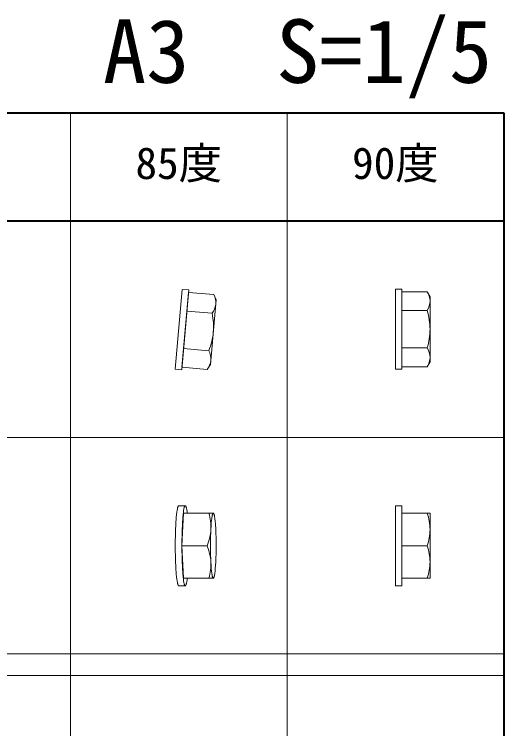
# Model space of a CAD drawing. Units: millimetres, scale not verified. Extents: x -975 to 975, y -650 to 695.
# Drawn here: x 749.1 to 975, y 365.5 to 695.5 of the extents above; entities that cross this region are included whole.
import ezdxf
from ezdxf.enums import TextEntityAlignment as Align

# ---------------------------------------------------------------- set-up
doc = ezdxf.new("R2010")
doc.units = ezdxf.units.MM
doc.header["$LTSCALE"] = 5
doc.layers.add('0-0_0', color=3, linetype='Continuous', lineweight=9)
doc.layers.add('F-0', color=4, linetype='Continuous', lineweight=9)
doc.styles.add('ＭＳ ゴシック', font='')
doc.styles.get('ＭＳ ゴシック').set_extended_font_data('MS Gothic')

msp = doc.modelspace()

# ---------------------------------------------------------------- linework, layer by layer
at = {"layer": '0-0_0'}
for p, q in [((826.376, 531.309), (829.601, 568.168)), ((826.612, 568.43), (829.601, 568.168)), ((925, 568.5), (928, 568.5)), ((928, 531.5), (928, 568.5)), ((826.479, 532.483), (829.498, 566.994)), ((829.498, 566.994), (841.114, 565.977)), ((841.114, 565.977), (842.246, 563.548)), ((928, 567.321), (939.66, 567.321)), ((928, 532.679), (928, 567.321)), ((939.66, 567.321), (941, 565)), ((941, 535), (941, 565)), ((839.632, 533.663), (842.246, 563.548)), ((828.743, 558.366), (840.359, 557.349)), ((928, 558.66), (939.66, 558.66)), ((928, 541.34), (939.66, 541.34)), ((827.234, 541.111), (838.849, 540.095)), ((941, 535), (939.66, 532.679)), ((826.479, 532.483), (838.095, 531.467)), ((839.632, 533.663), (838.095, 531.467)), ((928, 532.679), (939.66, 532.679)), ((928, 431.5), (928, 468.5)), ((827.233, 465), (826.479, 450)), ((827.233, 465), (841.038, 465)), ((841.038, 465), (841.137, 464.827)), ((928, 465), (941, 465)), ((928, 465), (928, 435)), ((941, 435), (941, 465)), ((826.479, 450), (838.094, 450)), ((826.479, 450), (827.233, 435)), ((928, 450), (939.66, 450)), ((827.233, 435), (841.038, 435)), ((841.038, 435), (841.137, 435.173)), ((941, 435), (928, 435)), ((928, 431.5), (925, 431.5))]:
    msp.add_line(p, q, dxfattribs=at)
for points in [[(826.376, 531.309), (823.388, 531.57), (826.612, 568.43)], [(928, 531.5), (925, 531.5), (925, 568.5)], [(823.501, 456.81), (823.65, 460.123), (823.86, 463.081), (823.983, 464.362), (824.118, 465.484), (824.26, 466.433), (824.332, 466.84), (824.407, 467.201), (824.481, 467.516), (824.519, 467.657), (824.556, 467.786), (824.595, 467.904), (824.632, 468.01), (824.65, 468.06), (824.669, 468.106), (824.688, 468.15), (824.707, 468.191), (824.726, 468.229), (824.744, 468.265), (824.762, 468.298), (824.773, 468.314), (824.782, 468.329), (824.8, 468.357), (824.81, 468.37), (824.828, 468.394), (824.837, 468.405), (824.846, 468.415), (824.855, 468.425), (824.873, 468.443), (824.882, 468.451), (824.9, 468.465), (824.91, 468.471), (824.919, 468.477), (824.928, 468.481), (824.938, 468.486), (824.947, 468.49), (824.956, 468.493), (824.983, 468.499), (824.992, 468.5)], [(824.992, 468.5), (827.995, 468.5), (827.999, 468.499), (828.007, 468.499), (828.011, 468.498), (828.014, 468.498), (828.021, 468.496), (828.025, 468.495), (828.029, 468.494), (828.032, 468.493), (828.039, 468.491), (828.043, 468.489), (828.046, 468.488), (828.05, 468.486), (828.053, 468.485), (828.062, 468.481), (828.064, 468.479), (828.072, 468.475), (828.076, 468.473), (828.08, 468.471), (828.084, 468.468), (828.087, 468.466), (828.091, 468.463), (828.098, 468.457), (828.106, 468.452), (828.12, 468.438), (828.127, 468.431), (828.143, 468.416), (828.149, 468.408), (828.157, 468.399), (828.165, 468.39), (828.171, 468.38), (828.179, 468.37), (828.187, 468.36), (828.195, 468.349), (828.209, 468.326), (828.225, 468.301), (828.239, 468.275), (828.255, 468.247), (828.27, 468.217)], [(826.49, 456.81), (826.639, 460.123), (826.848, 463.081), (826.972, 464.362), (827.106, 465.484), (827.249, 466.433), (827.322, 466.84), (827.396, 467.201), (827.469, 467.516), (827.507, 467.657), (827.545, 467.786), (827.582, 467.904), (827.62, 468.01), (827.639, 468.06), (827.658, 468.106), (827.677, 468.15), (827.695, 468.191), (827.713, 468.229), (827.733, 468.265), (827.751, 468.298), (827.76, 468.314), (827.769, 468.329), (827.78, 468.343), (827.789, 468.357), (827.798, 468.37), (827.806, 468.382), (827.817, 468.394), (827.826, 468.405), (827.844, 468.425), (827.853, 468.434), (827.862, 468.443), (827.871, 468.451), (827.889, 468.465), (827.908, 468.477), (827.917, 468.481), (827.926, 468.486), (827.935, 468.49), (827.944, 468.493), (827.971, 468.499), (827.98, 468.5)], [(828.27, 468.217), (828.284, 468.186), (828.299, 468.153), (828.315, 468.118), (828.345, 468.043), (828.376, 467.96), (828.406, 467.871), (828.436, 467.774), (828.466, 467.67), (828.526, 467.44), (828.587, 467.18), (828.646, 466.89), (828.705, 466.57), (828.822, 465.842), (828.932, 465)], [(925, 431.5), (925, 468.5), (928, 468.5)], [(839.808, 457.5), (839.899, 459.084), (840.011, 460.558), (840.14, 461.874), (840.212, 462.459), (840.285, 462.99), (840.362, 463.463), (840.443, 463.875), (840.482, 464.057), (840.524, 464.223), (840.566, 464.373), (840.585, 464.442), (840.607, 464.506), (840.627, 464.567), (840.649, 464.624), (840.67, 464.676), (840.691, 464.725), (840.711, 464.77), (840.722, 464.79), (840.731, 464.81), (840.743, 464.829), (840.752, 464.847), (840.764, 464.863), (840.774, 464.879), (840.784, 464.894), (840.794, 464.908), (840.799, 464.914), (840.804, 464.921), (840.816, 464.932), (840.82, 464.938), (840.831, 464.948), (840.837, 464.953), (840.841, 464.958), (840.856, 464.97), (840.863, 464.974), (840.883, 464.986), (840.888, 464.988), (840.893, 464.991), (840.899, 464.992), (840.909, 464.996)], [(840.909, 464.996), (840.924, 464.999), (840.928, 464.999), (840.935, 465)], [(841.137, 464.827), (841.146, 464.811), (841.155, 464.795), (841.173, 464.76), (841.189, 464.722), (841.207, 464.681), (841.225, 464.638), (841.243, 464.591), (841.26, 464.542), (841.278, 464.49), (841.312, 464.377), (841.347, 464.252), (841.381, 464.116), (841.415, 463.968), (841.484, 463.638), (841.549, 463.263), (841.615, 462.844), (841.678, 462.383), (841.794, 461.343), (841.9, 460.164), (842.072, 457.5)], [(824.992, 431.5), (824.974, 431.502), (824.965, 431.504), (824.947, 431.51), (824.928, 431.518), (824.919, 431.523), (824.91, 431.529), (824.9, 431.535), (824.882, 431.549), (824.873, 431.557), (824.855, 431.575), (824.846, 431.585), (824.837, 431.595), (824.828, 431.606), (824.81, 431.63), (824.8, 431.643), (824.782, 431.671), (824.773, 431.686), (824.762, 431.701), (824.744, 431.735), (824.726, 431.77), (824.707, 431.809), (824.688, 431.85), (824.669, 431.894), (824.65, 431.94), (824.632, 431.989), (824.595, 432.096), (824.556, 432.214), (824.519, 432.343), (824.481, 432.484), (824.407, 432.799), (824.332, 433.16), (824.26, 433.567), (824.118, 434.515), (823.983, 435.637), (823.86, 436.918), (823.65, 439.876), (823.501, 443.19), (823.388, 450), (823.501, 456.81)], [(827.98, 431.5), (827.962, 431.502), (827.953, 431.504), (827.935, 431.51), (827.917, 431.518), (827.908, 431.523), (827.889, 431.535), (827.871, 431.549), (827.862, 431.557), (827.853, 431.566), (827.844, 431.575), (827.826, 431.595), (827.817, 431.606), (827.806, 431.618), (827.798, 431.63), (827.789, 431.643), (827.78, 431.657), (827.769, 431.671), (827.751, 431.701), (827.733, 431.735), (827.713, 431.77), (827.695, 431.809), (827.677, 431.85), (827.658, 431.894), (827.639, 431.94), (827.62, 431.989), (827.582, 432.096), (827.545, 432.214), (827.507, 432.343), (827.469, 432.484), (827.396, 432.799), (827.322, 433.16), (827.249, 433.567), (827.106, 434.515), (826.972, 435.637), (826.848, 436.918), (826.639, 439.876), (826.49, 443.19), (826.377, 450), (826.49, 456.81)], [(840.285, 437.01), (840.212, 437.54), (840.14, 438.126), (840.011, 439.442), (839.899, 440.915), (839.808, 442.5)], [(842.072, 442.5), (841.98, 440.915), (841.868, 439.442), (841.739, 438.126), (841.668, 437.54), (841.592, 437.01), (841.515, 436.537), (841.436, 436.125), (841.395, 435.943), (841.355, 435.777), (841.313, 435.627), (841.293, 435.558), (841.272, 435.493), (841.25, 435.433), (841.231, 435.376), (841.21, 435.323), (841.188, 435.275), (841.168, 435.23), (841.157, 435.209), (841.137, 435.171), (841.125, 435.153), (841.115, 435.136), (841.105, 435.121), (841.094, 435.106), (841.083, 435.092), (841.078, 435.085), (841.064, 435.067), (841.058, 435.062), (841.053, 435.056), (841.047, 435.051), (841.043, 435.047), (841.038, 435.042), (841.032, 435.038), (841.017, 435.026), (841.012, 435.023), (841.006, 435.019), (841.001, 435.017), (840.991, 435.011), (840.981, 435.007), (840.976, 435.006)], [(840.928, 435), (840.909, 435.004), (840.904, 435.006), (840.899, 435.007), (840.893, 435.009), (840.888, 435.011), (840.878, 435.017), (840.872, 435.019), (840.867, 435.023), (840.863, 435.026), (840.856, 435.03), (840.841, 435.042), (840.837, 435.047), (840.831, 435.051), (840.825, 435.056), (840.82, 435.062), (840.816, 435.067), (840.811, 435.073), (840.804, 435.079), (840.799, 435.085), (840.784, 435.106), (840.774, 435.121), (840.764, 435.136), (840.752, 435.153), (840.743, 435.171), (840.731, 435.19), (840.722, 435.209), (840.711, 435.23), (840.691, 435.275), (840.67, 435.323), (840.649, 435.376), (840.627, 435.433), (840.607, 435.493), (840.585, 435.558), (840.566, 435.627), (840.524, 435.777), (840.482, 435.943), (840.443, 436.125), (840.362, 436.537), (840.285, 437.01)], [(828.932, 435), (828.822, 434.157), (828.705, 433.43), (828.646, 433.11), (828.587, 432.82), (828.526, 432.56), (828.466, 432.33), (828.436, 432.226), (828.406, 432.129), (828.376, 432.039), (828.345, 431.957), (828.315, 431.882), (828.299, 431.847), (828.284, 431.814), (828.27, 431.782), (828.255, 431.753), (828.239, 431.725), (828.225, 431.698), (828.209, 431.674), (828.195, 431.651), (828.187, 431.64), (828.179, 431.63), (828.171, 431.62), (828.165, 431.61), (828.157, 431.601), (828.149, 431.592), (828.143, 431.584), (828.135, 431.576), (828.127, 431.568), (828.12, 431.561), (828.112, 431.555), (828.106, 431.548), (828.098, 431.542), (828.091, 431.537), (828.087, 431.534), (828.084, 431.532), (828.08, 431.529), (828.076, 431.527), (828.072, 431.525), (828.068, 431.523)], [(840.976, 435.006), (840.97, 435.004), (840.949, 435)], [(828.068, 431.523), (828.064, 431.52), (828.062, 431.519), (828.053, 431.515), (828.05, 431.513), (828.046, 431.512), (828.043, 431.51), (828.039, 431.509), (828.032, 431.507), (828.029, 431.505), (828.025, 431.505), (828.021, 431.504), (828.014, 431.502), (828.011, 431.502), (828.007, 431.501), (828.003, 431.501), (827.999, 431.5), (824.992, 431.5)]]:
    msp.add_lwpolyline(points, dxfattribs=at)
for centre, radius, start, end in [((833.435, 562), 8.648, 356.999, 27.385), ((932.357, 562.689), 8.648, 1.999, 32.385), ((833.484, 562.602), 8.652, 322.622, 352.994), ((932.353, 563.293), 8.652, 327.622, 357.994), ((910.111, 549.655), 30.891, 0.639, 16.949), ((810.138, 550.954), 30.891, 355.639, 11.949), ((810.198, 551.641), 30.891, 338.051, 354.361), ((910.111, 550.345), 30.891, 343.051, 359.361), ((932.353, 536.707), 8.652, 2.006, 32.378), ((831.166, 536.117), 8.652, 357.006, 27.378), ((831.223, 536.718), 8.648, 322.615, 353.001), ((932.357, 537.311), 8.648, 327.615, 358.001), ((816.781, 458.372), 23.043, 357.831, 16.716), ((840.884, 464.736), 0.27, 19.675, 77.994), ((917.52, 457.175), 23.483, 0.792, 19.464), ((815.607, 459.079), 24.252, 338.015, 356.267), ((992.054, 450.192), 152.423, 177.252, 180.072), ((681.583, 450), 160.664, 357.324, 2.676), ((917.527, 457.823), 23.476, 340.533, 359.21), ((815.607, 440.921), 24.252, 3.733, 21.985), ((992.057, 449.807), 152.425, 179.928, 182.748), ((917.527, 442.176), 23.476, 0.79, 19.467), ((816.781, 441.628), 23.043, 343.284, 2.169), ((917.52, 442.825), 23.483, 340.536, 359.208)]:
    msp.add_arc(centre, radius, start, end, dxfattribs=at)
at = {"layer": 'F-0', "color": 6, "lineweight": 40}
for p, q in [((-975, 650), (975, 650)), ((975, 650), (975, -650)), ((-975, 600), (975, 600))]:
    msp.add_line(p, q, dxfattribs=at)
at = {"layer": 'F-0'}
for p, q in [((775, 650), (775, -650)), ((875, 650), (875, -650)), ((-925, 500), (975, 500)), ((-925, 400), (975, 400)), ((-925, 390), (975, 390))]:
    msp.add_line(p, q, dxfattribs=at)

# ---------------------------------------------------------------- texts
at = {"layer": 'F-0', "color": 7, "style": 'ＭＳ ゴシック'}
for s, height, p in [('A3\u3000S=1/5', 29.33, (790, 655)), ('85度', 14.66, (805, 615)), ('90度', 14.66, (905, 615))]:
    msp.add_text(s, height=height, dxfattribs=at).set_placement(p, align=Align.BOTTOM_LEFT)

doc.saveas('drawing.dxf')
